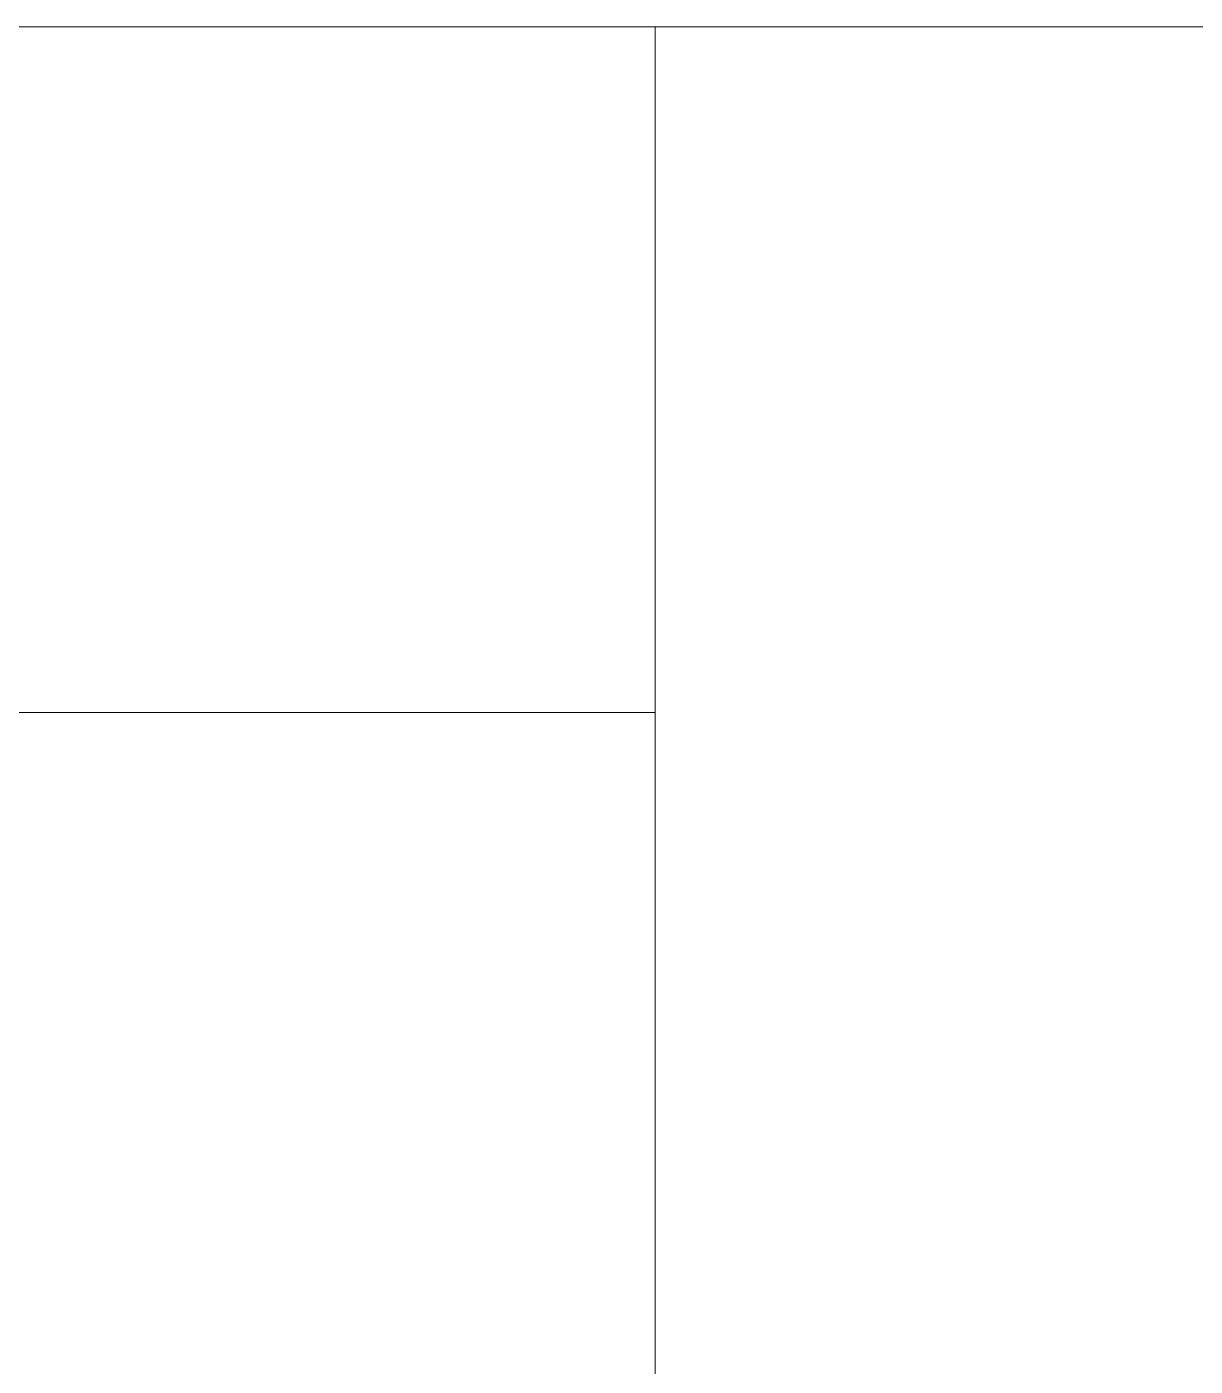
# Model space of a CAD drawing. Header units: millimetres. Extents: x 2328 to 2625, y 1016 to 1226.
# Drawn here: x 2494.73 to 2508.36, y 1042.2 to 1057.83 of the extents above; entities that cross this region are included whole.
import ezdxf
from ezdxf.enums import TextEntityAlignment as Align

# ---------------------------------------------------------------- set-up
doc = ezdxf.new("R2010")
doc.units = ezdxf.units.MM
doc.layers.add('图框', color=7, linetype='Continuous')
doc.styles.add('样式 1', font='simsunb.ttf')

# ---------------------------------------------------------------- blocks, each defined once
blk = doc.blocks.new('TYFrameXD')
at = {"layer": '图框', "color": 0, "lineweight": 9}
for p, q in [((79.935, 42), (174.46, 42)), ((174.46, 42), (287, 42)), ((79.937, 34), (174.46, 34))]:
    blk.add_line(p, q, dxfattribs=at)
at = {"layer": '图框', "lineweight": 9}
blk.add_line((174.46, 42), (174.46, 10), dxfattribs=at)
blk.add_line((174.46, 42), (174.46, 10), dxfattribs=at)
at = {"layer": '图框', "style": '样式 1', "flags": 1}
for tag, height, p in [('被加工材料', 1.2, (258.353, 62.059)), ('工件类型', 1.2, (258.353, 58.881)), ('刀具材料', 1.2, (258.353, 55.947)), ('冷却', 1.2, (258.353, 52.926)), ('涂层', 1.2, (258.353, 49.718)), ('孔公差', 1.2, (258.353, 46.731)), ('通孔', 1.2, (258.353, 43.611)), ('设计', 1.73, (215.5, 38.5)), ('刀具名称', 1.73, (264.423, 38.5)), ('设计日期', 1.73, (215.5, 30)), ('刀具编号', 1.73, (264.423, 30)), ('客户名称', 1.73, (264.423, 23.5)), ('审核', 1.73, (215.5, 21.8)), ('客户编号', 1.73, (264.423, 20)), ('审核日期', 1.73, (215.5, 14)), ('图号', 1.73, (264.423, 14, 30))]:
    blk.add_attdef(tag, text='', height=height, dxfattribs=at).set_placement(p, align=Align.MIDDLE_CENTER)

msp = doc.modelspace()

# ---------------------------------------------------------------- block references
at = {"color": 0}
msp.add_blockref('TYFrameXD', (2327.5998, 1015.8341), dxfattribs=at)

doc.saveas('drawing.dxf')
